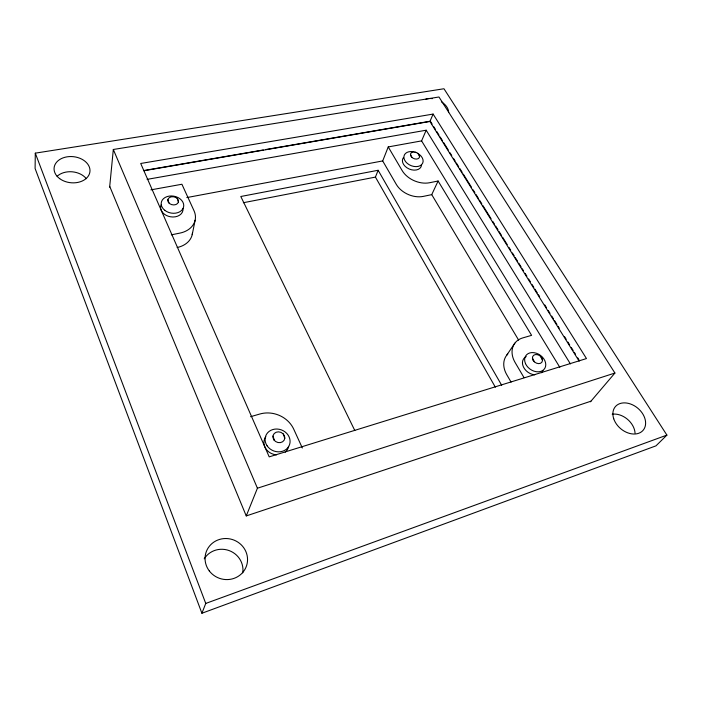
<?xml version="1.0" encoding="UTF-8"?>
<svg xmlns="http://www.w3.org/2000/svg" width="702" height="702" viewBox="0 0 702 702"><rect width="100%" height="100%" fill="white"/><g stroke="black" fill="none" stroke-linecap="round" stroke-linejoin="round"><path stroke-width="1.05" d="M35.293 153.15L35.1 168.506L201.904 613.25L655.975 445.849L666.9 435.108L443.971 88.75L35.293 153.15L205.747 603.439L201.904 613.25M109.644 187.188L113.32 149.482L438.969 96.99L614.917 373.043L590.426 401.816M192.208 234.661L195.121 220.235M495.358 387.188L375.43 177.097L378.132 170.27L240.795 196.499L354.808 430.537M524.017 377.632L515.171 362.601A23.771 17.901 34.7 0 1 522.753 337.908L531.598 335.345L438.101 181.011L431.739 194.638L423.341 196.385A20.735 14.698 23.6 0 1 396.297 184.38L382.695 160.934L388.232 146.929L421.595 140.891L426.184 130.203L147.087 179.37M590.944 401.202L246.253 515.926L257.423 488.215L113.32 149.482M579.15 361.153L429.931 121.472L433.108 114.075L140.716 163.478L269.208 456.87L586.468 358.564L433.108 114.075M506.563 355.405L514.856 343.164M205.747 603.439L666.9 435.108M257.423 488.215L614.917 373.043M250.588 416.698L259.915 413.996A26.536 23.385 20.4 0 1 293.743 429.194L302.334 447.999M171.323 234.837L179.817 233.125A23.947 18.164 10.7 0 0 194.024 210.775L181.915 184.249L150.886 189.865M438.101 181.011L429.598 182.731A21.06 14.742 23.6 0 1 402.132 170.542L388.232 146.929M243.331 202.72L375.43 177.097M186.82 197.569L382.695 160.934M143.673 170.56L263.303 149.956M265.453 149.587L430.344 121.2L432.072 123.982M143.998 170.735L429.931 121.472M433.81 126.764L435.547 129.554M436.697 131.406L439.013 135.117M440.172 136.978L442.479 140.69M443.638 142.541L448.262 149.965M450 152.755L451.728 155.537M453.466 158.319L455.194 161.109M456.353 162.961L458.669 166.672M459.828 168.533L462.135 172.244M463.294 174.096L471.384 187.092M473.122 189.873L474.85 192.655M476.009 194.515L478.325 198.227M479.475 200.079L481.791 203.791M482.95 205.651L491.04 218.647M492.778 221.428L494.506 224.21M495.665 226.07L497.981 229.782M499.131 231.634L501.447 235.345M502.606 237.206L507.23 244.629M508.959 247.411L510.696 250.193M512.434 252.983L514.162 255.765M515.321 257.625L517.628 261.337M518.787 263.189L521.103 266.9M522.262 268.761L523.411 270.612M525.149 273.394L526.886 276.184M528.615 278.966L530.352 281.748M532.081 284.538L533.818 287.32M534.977 289.171L537.284 292.883M538.443 294.743L539.601 296.595M544.805 304.949L546.533 307.739M548.271 310.521L550.008 313.303M551.737 316.084L553.474 318.875M554.633 320.726L556.94 324.438M558.099 326.298L559.257 328.15M564.461 336.504L566.189 339.285M567.927 342.076L569.664 344.857M571.393 347.639L573.13 350.43M574.289 352.281L575.438 354.141M577.755 357.853L578.913 359.705M426.184 130.203L570.401 363.908M421.595 140.891L559.819 367.313M431.739 194.638L518.629 340.084M511.074 382.099L506.756 374.666A23.368 17.796 35 0 1 507.783 354.001M378.132 170.27L501.684 385.266M540.575 356.344L542.479 360.126M532.423 357.985L534.319 361.784M418.138 153.589L419.612 156.581M410.468 154.405L411.934 157.415M109.723 186.381L246.253 515.926M283.231 433.933L284.784 438.39M272.973 436.1L274.5 440.575M177.281 198.552L178.422 201.992A5.414 4.063 10.9 0 1 169.665 203.65A5.414 4.063 10.9 0 1 171.332 196.814A5.414 4.063 10.9 0 1 178.422 201.992M167.866 199.622L168.998 203.071M204.229 558.81A20.893 20.165 17.9 0 1 229.089 550.57A20.893 20.165 17.9 0 1 242.752 572.832M612.205 414.206A17.919 13.259 40.7 0 1 635.056 433.09M57.116 176.29A17.717 13.022 5.6 0 1 86.328 178.694M425.807 99.21A14.795 9.837 23.1 0 1 432.511 98.622M441.374 101.772A14.795 9.837 23.1 0 1 448.631 112.583M534.748 374.824A11.364 8.6 35 0 1 523.42 366.918A11.364 8.6 35 0 1 526.219 356.563M542.962 370.568A11.364 8.6 35 0 1 541.479 372.736M288.61 446.367A12.636 11.171 21.6 0 1 285.161 452.185M276.553 454.852A12.636 11.171 21.6 0 1 265.479 448.201A12.636 11.171 21.6 0 1 265.856 436.591M192.497 232.801A23.535 18.05 10.4 0 1 177.132 247.516M183.029 208.591A11.32 8.547 10.7 0 1 170.472 216.786A11.32 8.547 10.7 0 1 161.153 204.8M421.542 165.207A9.995 6.985 23.1 0 1 409.24 169.033A9.995 6.985 23.1 0 1 403.518 157.494M417.62 153.326A10.03 6.994 23.1 0 1 420.121 165.716A10.03 6.994 23.1 0 1 404.589 160.03A10.03 6.994 23.1 0 1 413.364 151.772M414.821 152.132A10.03 6.994 23.1 0 1 416.251 152.659M613.732 418.778A18.234 13.347 40.3 0 0 641.523 431.783A18.234 13.347 40.3 0 0 632.502 404.808A18.234 13.347 40.3 0 0 613.732 418.778M209.301 570.945A21.332 20.446 18.6 0 0 245.84 567.602A21.332 20.446 18.6 0 0 223.754 538.609A21.332 20.446 18.6 0 0 209.301 570.945M59.67 178.633A18.024 13.101 6 0 0 89.514 173.605A18.024 13.101 6 0 0 66.901 156.862A18.024 13.101 6 0 0 59.67 178.633M164.759 210.293A11.372 8.556 10.8 0 0 183.459 207.467A11.372 8.556 10.8 0 0 169.191 196.104A11.372 8.556 10.8 0 0 164.759 210.293M411.407 156.871A4.774 3.317 23.1 0 0 419.269 157.687A4.774 3.317 23.1 0 0 414.443 151.957A4.774 3.317 23.1 0 0 411.407 156.871M267.067 445.752A12.697 11.197 21.6 0 0 288.706 446.507A12.697 11.197 21.6 0 0 276.992 429.027A12.697 11.197 21.6 0 0 267.067 445.752M273.885 439.812A6.046 5.318 21.6 0 0 284.178 440.136A6.046 5.318 21.6 0 0 278.554 431.844A6.046 5.318 21.6 0 0 273.885 439.812M525.526 363.68A11.416 8.617 35 0 0 543.743 369.7A11.416 8.617 35 0 0 536.346 353.229A11.416 8.617 35 0 0 525.526 363.68M533.178 360.38A5.432 4.089 34.9 0 0 541.883 362.206A5.432 4.089 34.9 0 0 537.293 354.624A5.432 4.089 34.9 0 0 533.178 360.38"/></g></svg>
